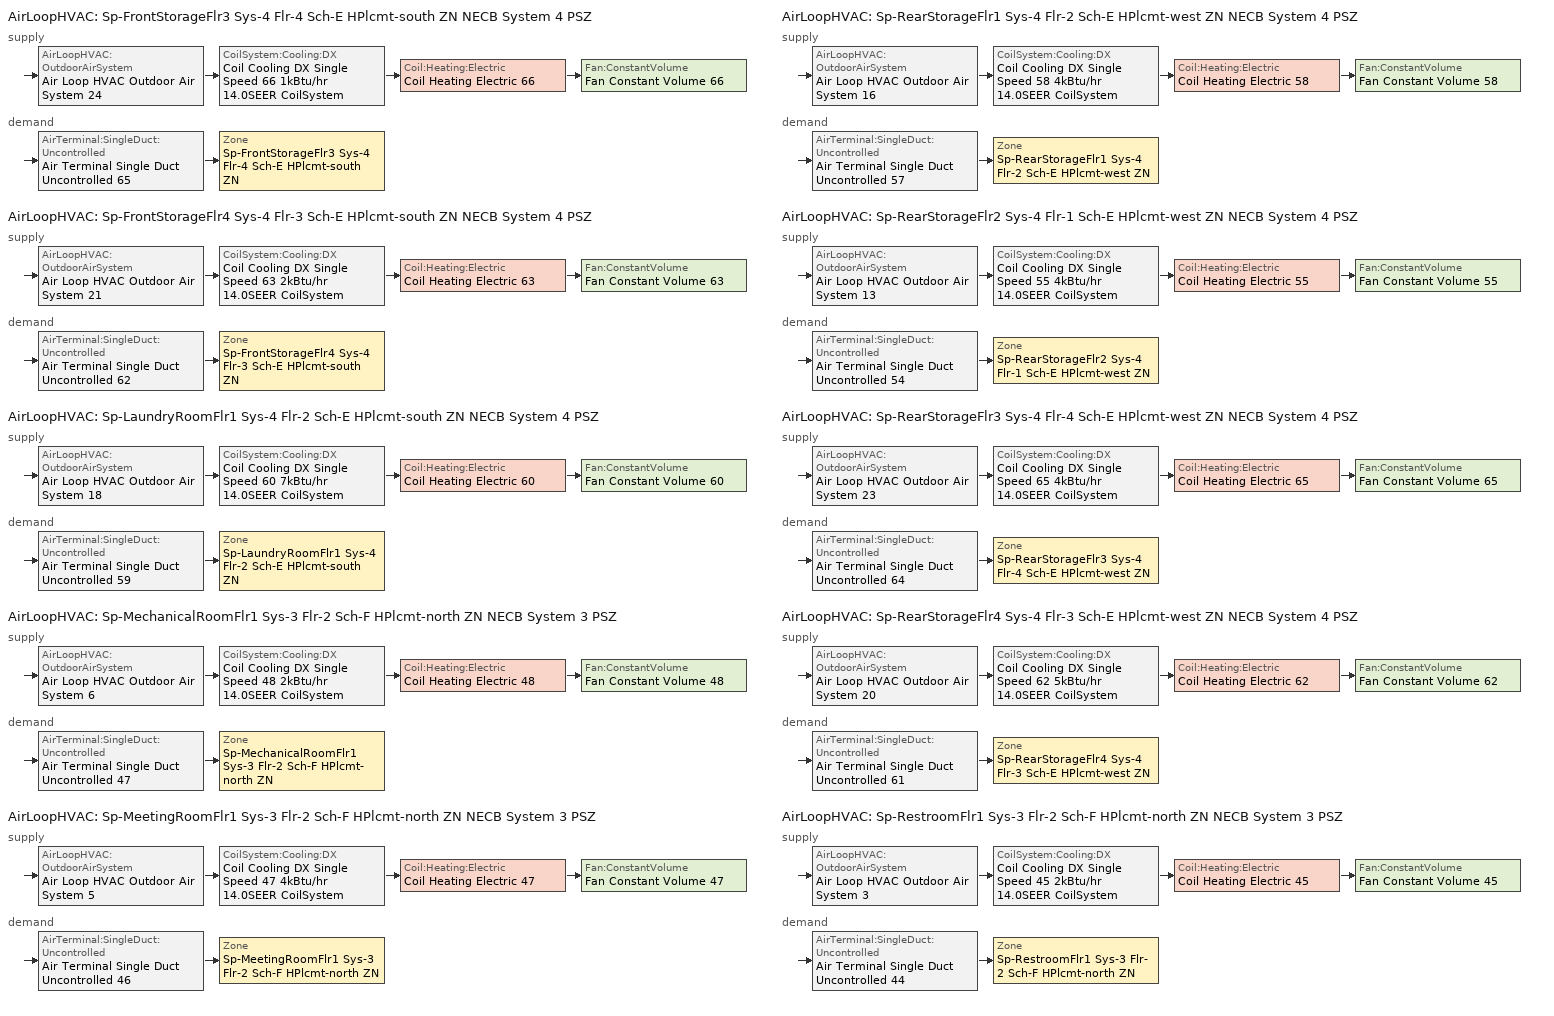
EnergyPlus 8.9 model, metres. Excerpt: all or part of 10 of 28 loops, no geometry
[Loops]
AirLoopHVAC 'Sp-FrontStorageFlr3 Sys-4 Flr-4 Sch-E HPlcmt-south ZN NECB System 4 PSZ'
 supply: AirLoopHVAC:OutdoorAirSystem 'Air Loop HVAC Outdoor Air System 24' > CoilSystem:Cooling:DX 'Coil Cooling DX Single Speed 66 1kBtu/hr 14.0SEER CoilSystem' > Coil:Heating:Electric 'Coil Heating Electric 66' > Fan:ConstantVolume 'Fan Constant Volume 66'
 demand: AirTerminal:SingleDuct:Uncontrolled 'Air Terminal Single Duct Uncontrolled 65' > Zone 'Sp-FrontStorageFlr3 Sys-4 Flr-4 Sch-E HPlcmt-south ZN'
AirLoopHVAC 'Sp-FrontStorageFlr4 Sys-4 Flr-3 Sch-E HPlcmt-south ZN NECB System 4 PSZ'
 supply: AirLoopHVAC:OutdoorAirSystem 'Air Loop HVAC Outdoor Air System 21' > CoilSystem:Cooling:DX 'Coil Cooling DX Single Speed 63 2kBtu/hr 14.0SEER CoilSystem' > Coil:Heating:Electric 'Coil Heating Electric 63' > Fan:ConstantVolume 'Fan Constant Volume 63'
 demand: AirTerminal:SingleDuct:Uncontrolled 'Air Terminal Single Duct Uncontrolled 62' > Zone 'Sp-FrontStorageFlr4 Sys-4 Flr-3 Sch-E HPlcmt-south ZN'
AirLoopHVAC 'Sp-LaundryRoomFlr1 Sys-4 Flr-2 Sch-E HPlcmt-south ZN NECB System 4 PSZ'
 supply: AirLoopHVAC:OutdoorAirSystem 'Air Loop HVAC Outdoor Air System 18' > CoilSystem:Cooling:DX 'Coil Cooling DX Single Speed 60 7kBtu/hr 14.0SEER CoilSystem' > Coil:Heating:Electric 'Coil Heating Electric 60' > Fan:ConstantVolume 'Fan Constant Volume 60'
 demand: AirTerminal:SingleDuct:Uncontrolled 'Air Terminal Single Duct Uncontrolled 59' > Zone 'Sp-LaundryRoomFlr1 Sys-4 Flr-2 Sch-E HPlcmt-south ZN'
AirLoopHVAC 'Sp-MechanicalRoomFlr1 Sys-3 Flr-2 Sch-F HPlcmt-north ZN NECB System 3 PSZ'
 supply: AirLoopHVAC:OutdoorAirSystem 'Air Loop HVAC Outdoor Air System 6' > CoilSystem:Cooling:DX 'Coil Cooling DX Single Speed 48 2kBtu/hr 14.0SEER CoilSystem' > Coil:Heating:Electric 'Coil Heating Electric 48' > Fan:ConstantVolume 'Fan Constant Volume 48'
 demand: AirTerminal:SingleDuct:Uncontrolled 'Air Terminal Single Duct Uncontrolled 47' > Zone 'Sp-MechanicalRoomFlr1 Sys-3 Flr-2 Sch-F HPlcmt-north ZN'
AirLoopHVAC 'Sp-MeetingRoomFlr1 Sys-3 Flr-2 Sch-F HPlcmt-north ZN NECB System 3 PSZ'
 supply: AirLoopHVAC:OutdoorAirSystem 'Air Loop HVAC Outdoor Air System 5' > CoilSystem:Cooling:DX 'Coil Cooling DX Single Speed 47 4kBtu/hr 14.0SEER CoilSystem' > Coil:Heating:Electric 'Coil Heating Electric 47' > Fan:ConstantVolume 'Fan Constant Volume 47'
 demand: AirTerminal:SingleDuct:Uncontrolled 'Air Terminal Single Duct Uncontrolled 46' > Zone 'Sp-MeetingRoomFlr1 Sys-3 Flr-2 Sch-F HPlcmt-north ZN'
AirLoopHVAC 'Sp-RearStorageFlr1 Sys-4 Flr-2 Sch-E HPlcmt-west ZN NECB System 4 PSZ'
 supply: AirLoopHVAC:OutdoorAirSystem 'Air Loop HVAC Outdoor Air System 16' > CoilSystem:Cooling:DX 'Coil Cooling DX Single Speed 58 4kBtu/hr 14.0SEER CoilSystem' > Coil:Heating:Electric 'Coil Heating Electric 58' > Fan:ConstantVolume 'Fan Constant Volume 58'
 demand: AirTerminal:SingleDuct:Uncontrolled 'Air Terminal Single Duct Uncontrolled 57' > Zone 'Sp-RearStorageFlr1 Sys-4 Flr-2 Sch-E HPlcmt-west ZN'
AirLoopHVAC 'Sp-RearStorageFlr2 Sys-4 Flr-1 Sch-E HPlcmt-west ZN NECB System 4 PSZ'
 supply: AirLoopHVAC:OutdoorAirSystem 'Air Loop HVAC Outdoor Air System 13' > CoilSystem:Cooling:DX 'Coil Cooling DX Single Speed 55 4kBtu/hr 14.0SEER CoilSystem' > Coil:Heating:Electric 'Coil Heating Electric 55' > Fan:ConstantVolume 'Fan Constant Volume 55'
 demand: AirTerminal:SingleDuct:Uncontrolled 'Air Terminal Single Duct Uncontrolled 54' > Zone 'Sp-RearStorageFlr2 Sys-4 Flr-1 Sch-E HPlcmt-west ZN'
AirLoopHVAC 'Sp-RearStorageFlr3 Sys-4 Flr-4 Sch-E HPlcmt-west ZN NECB System 4 PSZ'
 supply: AirLoopHVAC:OutdoorAirSystem 'Air Loop HVAC Outdoor Air System 23' > CoilSystem:Cooling:DX 'Coil Cooling DX Single Speed 65 4kBtu/hr 14.0SEER CoilSystem' > Coil:Heating:Electric 'Coil Heating Electric 65' > Fan:ConstantVolume 'Fan Constant Volume 65'
 demand: AirTerminal:SingleDuct:Uncontrolled 'Air Terminal Single Duct Uncontrolled 64' > Zone 'Sp-RearStorageFlr3 Sys-4 Flr-4 Sch-E HPlcmt-west ZN'
AirLoopHVAC 'Sp-RearStorageFlr4 Sys-4 Flr-3 Sch-E HPlcmt-west ZN NECB System 4 PSZ'
 supply: AirLoopHVAC:OutdoorAirSystem 'Air Loop HVAC Outdoor Air System 20' > CoilSystem:Cooling:DX 'Coil Cooling DX Single Speed 62 5kBtu/hr 14.0SEER CoilSystem' > Coil:Heating:Electric 'Coil Heating Electric 62' > Fan:ConstantVolume 'Fan Constant Volume 62'
 demand: AirTerminal:SingleDuct:Uncontrolled 'Air Terminal Single Duct Uncontrolled 61' > Zone 'Sp-RearStorageFlr4 Sys-4 Flr-3 Sch-E HPlcmt-west ZN'
AirLoopHVAC 'Sp-RestroomFlr1 Sys-3 Flr-2 Sch-F HPlcmt-north ZN NECB System 3 PSZ'
 supply: AirLoopHVAC:OutdoorAirSystem 'Air Loop HVAC Outdoor Air System 3' > CoilSystem:Cooling:DX 'Coil Cooling DX Single Speed 45 2kBtu/hr 14.0SEER CoilSystem' > Coil:Heating:Electric 'Coil Heating Electric 45' > Fan:ConstantVolume 'Fan Constant Volume 45'
 demand: AirTerminal:SingleDuct:Uncontrolled 'Air Terminal Single Duct Uncontrolled 44' > Zone 'Sp-RestroomFlr1 Sys-3 Flr-2 Sch-F HPlcmt-north ZN'
[DesignSpecification:OutdoorAir] Outdoor Air Method=Sum; Outdoor Air Flow per Person {m3/s-person}=0; Outdoor Air Flow per Zone {m3/s}=0; Outdoor Air Flow Air Changes per Hour {1/hr}=0
Name | Outdoor Air Flow per Zone Floor Area {m3/s-m2}
Space Function Storage area - occsens Ventilation | 0.0003556
Space Function Electrical/Mechanical-sch-F Ventilation; Space Function Washroom-sch-F Ventilation | 0.0003048
[DesignSpecification:ZoneAirDistribution] Zone Air Distribution Effectiveness in Cooling Mode=1; Zone Air Distribution Effectiveness in Heating Mode=1
Sp-FrontStorageFlr3 Sys-4 Flr-4 Sch-E HPlcmt-south ZN Design Spec Zone Air Dist; Sp-FrontStorageFlr4 Sys-4 Flr-3 Sch-E HPlcmt-south ZN Design Spec Zone Air Dist; Sp-LaundryRoomFlr1 Sys-4 Flr-2 Sch-E HPlcmt-south ZN Design Spec Zone Air Dist; Sp-MechanicalRoomFlr1 Sys-3 Flr-2 Sch-F HPlcmt-north ZN Design Spec Zone Air Dist; Sp-MeetingRoomFlr1 Sys-3 Flr-2 Sch-F HPlcmt-north ZN Design Spec Zone Air Dist; Sp-RearStorageFlr1 Sys-4 Flr-2 Sch-E HPlcmt-west ZN Design Spec Zone Air Dist; Sp-RearStorageFlr2 Sys-4 Flr-1 Sch-E HPlcmt-west ZN Design Spec Zone Air Dist; Sp-RearStorageFlr3 Sys-4 Flr-4 Sch-E HPlcmt-west ZN Design Spec Zone Air Dist; Sp-RearStorageFlr4 Sys-4 Flr-3 Sch-E HPlcmt-west ZN Design Spec Zone Air Dist; Sp-RestroomFlr1 Sys-3 Flr-2 Sch-F HPlcmt-north ZN Design Spec Zone Air Dist
[Sizing:Zone] Zone Cooling Design Supply Air Temperature Input Method=SupplyAirTemperature; Zone Cooling Design Supply Air Temperature {C}=13; Zone Cooling Design Supply Air Temperature Difference {deltaC}=11.11; Zone Heating Design Supply Air Temperature Input Method=SupplyAirTemperature; Zone Heating Design Supply Air Temperature {C}=43; Zone Heating Design Supply Air Temperature Difference {deltaC}=11.11; Zone Cooling Design Supply Air Humidity Ratio {kgWater/kgDryAir}=0.0085; Zone Heating Design Supply Air Humidity Ratio {kgWater/kgDryAir}=0.008; Zone Heating Sizing Factor=1.3; Zone Cooling Sizing Factor=1.1; Cooling Design Air Flow Method=DesignDay; Cooling Design Air Flow Rate {m3/s}=0; Cooling Minimum Air Flow per Zone Floor Area {m3/s-m2}=0.000762; Cooling Minimum Air Flow {m3/s}=0; Cooling Minimum Air Flow Fraction=0; Heating Design Air Flow Method=DesignDay; Heating Design Air Flow Rate {m3/s}=0; Heating Maximum Air Flow per Zone Floor Area {m3/s-m2}=0.002032; Heating Maximum Air Flow {m3/s}=0.141576; Heating Maximum Air Flow Fraction=0.3; Account for Dedicated Outdoor Air System=No
Name | Design Specification Outdoor Air Object | Design Specification Zone Air Distribution Object
Sp-FrontStorageFlr3 Sys-4 Flr-4 Sch-E HPlcmt-south ZN | Space Function Storage area - occsens Ventilation | Sp-FrontStorageFlr3 Sys-4 Flr-4 Sch-E HPlcmt-south ZN Design Spec Zone Air Dist
Sp-FrontStorageFlr4 Sys-4 Flr-3 Sch-E HPlcmt-south ZN | Space Function Storage area - occsens Ventilation | Sp-FrontStorageFlr4 Sys-4 Flr-3 Sch-E HPlcmt-south ZN Design Spec Zone Air Dist
Sp-LaundryRoomFlr1 Sys-4 Flr-2 Sch-E HPlcmt-south ZN | Space Function Storage area - occsens Ventilation | Sp-LaundryRoomFlr1 Sys-4 Flr-2 Sch-E HPlcmt-south ZN Design Spec Zone Air Dist
Sp-MechanicalRoomFlr1 Sys-3 Flr-2 Sch-F HPlcmt-north ZN | Space Function Electrical/Mechanical-sch-F Ventilation | Sp-MechanicalRoomFlr1 Sys-3 Flr-2 Sch-F HPlcmt-north ZN Design Spec Zone Air Dist
Sp-MeetingRoomFlr1 Sys-3 Flr-2 Sch-F HPlcmt-north ZN | Space Function Electrical/Mechanical-sch-F Ventilation | Sp-MeetingRoomFlr1 Sys-3 Flr-2 Sch-F HPlcmt-north ZN Design Spec Zone Air Dist
Sp-RearStorageFlr1 Sys-4 Flr-2 Sch-E HPlcmt-west ZN | Space Function Storage area - occsens Ventilation | Sp-RearStorageFlr1 Sys-4 Flr-2 Sch-E HPlcmt-west ZN Design Spec Zone Air Dist
Sp-RearStorageFlr2 Sys-4 Flr-1 Sch-E HPlcmt-west ZN | Space Function Storage area - occsens Ventilation | Sp-RearStorageFlr2 Sys-4 Flr-1 Sch-E HPlcmt-west ZN Design Spec Zone Air Dist
Sp-RearStorageFlr3 Sys-4 Flr-4 Sch-E HPlcmt-west ZN | Space Function Storage area - occsens Ventilation | Sp-RearStorageFlr3 Sys-4 Flr-4 Sch-E HPlcmt-west ZN Design Spec Zone Air Dist
Sp-RearStorageFlr4 Sys-4 Flr-3 Sch-E HPlcmt-west ZN | Space Function Storage area - occsens Ventilation | Sp-RearStorageFlr4 Sys-4 Flr-3 Sch-E HPlcmt-west ZN Design Spec Zone Air Dist
Sp-RestroomFlr1 Sys-3 Flr-2 Sch-F HPlcmt-north ZN | Space Function Washroom-sch-F Ventilation | Sp-RestroomFlr1 Sys-3 Flr-2 Sch-F HPlcmt-north ZN Design Spec Zone Air Dist
[Sizing:System] Type of Load to Size On=Sensible; Design Outdoor Air Flow Rate {m3/s}=Autosize; Central Heating Maximum System Air Flow Ratio=1; Preheat Design Temperature {C}=7; Preheat Design Humidity Ratio {kgWater/kgDryAir}=0.008; Precool Design Temperature {C}=13; Precool Design Humidity Ratio {kgWater/kgDryAir}=0.008; Central Cooling Design Supply Air Temperature {C}=13; Central Heating Design Supply Air Temperature {C}=43; Type of Zone Sum to Use=NonCoincident; 100% Outdoor Air in Cooling=No; 100% Outdoor Air in Heating=No; Central Cooling Design Supply Air Humidity Ratio {kgWater/kgDryAir}=0.0085; Central Heating Design Supply Air Humidity Ratio {kgWater/kgDryAir}=0.008; Cooling Supply Air Flow Rate Method=DesignDay; Cooling Supply Air Flow Rate {m3/s}=0; Cooling Supply Air Flow Rate Per Floor Area {m3/s-m2}=0.00996765; Cooling Fraction of Autosized Cooling Supply Air Flow Rate=1; Cooling Supply Air Flow Rate Per Unit Cooling Capacity {m3/s-W}=3.94755e-05; Heating Supply Air Flow Rate Method=DesignDay; Heating Supply Air Flow Rate {m3/s}=0; Heating Supply Air Flow Rate Per Floor Area {m3/s-m2}=0.00996765; Heating Fraction of Autosized Heating Supply Air Flow Rate=1; Heating Fraction of Autosized Cooling Supply Air Flow Rate=1; Heating Supply Air Flow Rate Per Unit Heating Capacity {m3/s-W}=3.15882e-05; System Outdoor Air Method=ZoneSum; Zone Maximum Outdoor Air Fraction=1; Cooling Design Capacity Method=CoolingDesignCapacity; Cooling Design Capacity {W}=Autosize; Cooling Design Capacity Per Floor Area {W/m2}=234.7; Fraction of Autosized Cooling Design Capacity=1; Heating Design Capacity Method=HeatingDesignCapacity; Heating Design Capacity {W}=Autosize; Heating Design Capacity Per Floor Area {W/m2}=157; Fraction of Autosized Heating Design Capacity=1; Central Cooling Capacity Control Method=OnOff
Sp-FrontStorageFlr3 Sys-4 Flr-4 Sch-E HPlcmt-south ZN NECB System 4 PSZ; Sp-FrontStorageFlr4 Sys-4 Flr-3 Sch-E HPlcmt-south ZN NECB System 4 PSZ; Sp-LaundryRoomFlr1 Sys-4 Flr-2 Sch-E HPlcmt-south ZN NECB System 4 PSZ; Sp-MechanicalRoomFlr1 Sys-3 Flr-2 Sch-F HPlcmt-north ZN NECB System 3 PSZ; Sp-MeetingRoomFlr1 Sys-3 Flr-2 Sch-F HPlcmt-north ZN NECB System 3 PSZ; Sp-RearStorageFlr1 Sys-4 Flr-2 Sch-E HPlcmt-west ZN NECB System 4 PSZ; Sp-RearStorageFlr2 Sys-4 Flr-1 Sch-E HPlcmt-west ZN NECB System 4 PSZ; Sp-RearStorageFlr3 Sys-4 Flr-4 Sch-E HPlcmt-west ZN NECB System 4 PSZ; Sp-RearStorageFlr4 Sys-4 Flr-3 Sch-E HPlcmt-west ZN NECB System 4 PSZ; Sp-RestroomFlr1 Sys-3 Flr-2 Sch-F HPlcmt-north ZN NECB System 3 PSZ
[ZoneControl:Thermostat]
Name | Zone or ZoneList | Control Type Schedule | Control 1
Sp-FrontStorageFlr3 Sys-4 Flr-4 Sch-E HPlcmt-south ZN Thermostat | Sp-FrontStorageFlr3 Sys-4 Flr-4 Sch-E HPlcmt-south ZN | Sp-FrontStorageFlr3 Sys-4 Flr-4 Sch-E HPlcmt-south ZN Thermostat Schedule | Space Function Storage area - occsens Thermostat 18
Sp-FrontStorageFlr4 Sys-4 Flr-3 Sch-E HPlcmt-south ZN Thermostat | Sp-FrontStorageFlr4 Sys-4 Flr-3 Sch-E HPlcmt-south ZN | Sp-FrontStorageFlr4 Sys-4 Flr-3 Sch-E HPlcmt-south ZN Thermostat Schedule | Space Function Storage area - occsens Thermostat 16
Sp-LaundryRoomFlr1 Sys-4 Flr-2 Sch-E HPlcmt-south ZN Thermostat | Sp-LaundryRoomFlr1 Sys-4 Flr-2 Sch-E HPlcmt-south ZN | Sp-LaundryRoomFlr1 Sys-4 Flr-2 Sch-E HPlcmt-south ZN Thermostat Schedule | Space Function Storage area - occsens Thermostat 14
Sp-MechanicalRoomFlr1 Sys-3 Flr-2 Sch-F HPlcmt-north ZN Thermostat | Sp-MechanicalRoomFlr1 Sys-3 Flr-2 Sch-F HPlcmt-north ZN | Sp-MechanicalRoomFlr1 Sys-3 Flr-2 Sch-F HPlcmt-north ZN Thermostat Schedule | Space Function Electrical/Mechanical-sch-F Thermostat 4
Sp-MeetingRoomFlr1 Sys-3 Flr-2 Sch-F HPlcmt-north ZN Thermostat | Sp-MeetingRoomFlr1 Sys-3 Flr-2 Sch-F HPlcmt-north ZN | Sp-MeetingRoomFlr1 Sys-3 Flr-2 Sch-F HPlcmt-north ZN Thermostat Schedule | Space Function Electrical/Mechanical-sch-F Thermostat 3
Sp-RearStorageFlr1 Sys-4 Flr-2 Sch-E HPlcmt-west ZN Thermostat | Sp-RearStorageFlr1 Sys-4 Flr-2 Sch-E HPlcmt-west ZN | Sp-RearStorageFlr1 Sys-4 Flr-2 Sch-E HPlcmt-west ZN Thermostat Schedule | Space Function Storage area - occsens Thermostat 12
Sp-RearStorageFlr2 Sys-4 Flr-1 Sch-E HPlcmt-west ZN Thermostat | Sp-RearStorageFlr2 Sys-4 Flr-1 Sch-E HPlcmt-west ZN | Sp-RearStorageFlr2 Sys-4 Flr-1 Sch-E HPlcmt-west ZN Thermostat Schedule | Space Function Storage area - occsens Thermostat 10
Sp-RearStorageFlr3 Sys-4 Flr-4 Sch-E HPlcmt-west ZN Thermostat | Sp-RearStorageFlr3 Sys-4 Flr-4 Sch-E HPlcmt-west ZN | Sp-RearStorageFlr3 Sys-4 Flr-4 Sch-E HPlcmt-west ZN Thermostat Schedule | Space Function Storage area - occsens Thermostat 17
Sp-RearStorageFlr4 Sys-4 Flr-3 Sch-E HPlcmt-west ZN Thermostat | Sp-RearStorageFlr4 Sys-4 Flr-3 Sch-E HPlcmt-west ZN | Sp-RearStorageFlr4 Sys-4 Flr-3 Sch-E HPlcmt-west ZN Thermostat Schedule | Space Function Storage area - occsens Thermostat 15
Sp-RestroomFlr1 Sys-3 Flr-2 Sch-F HPlcmt-north ZN Thermostat | Sp-RestroomFlr1 Sys-3 Flr-2 Sch-F HPlcmt-north ZN | Sp-RestroomFlr1 Sys-3 Flr-2 Sch-F HPlcmt-north ZN Thermostat Schedule | Space Function Washroom-sch-F Thermostat 2
[ThermostatSetpoint:DualSetpoint]
Name | Heating Setpoint Temperature Schedule | Cooling Setpoint Temperature Schedule
Space Function Storage area - occsens Thermostat 18; Space Function Storage area - occsens Thermostat 16; Space Function Storage area - occsens Thermostat 14; Space Function Storage area - occsens Thermostat 12; Space Function Storage area - occsens Thermostat 10; Space Function Storage area - occsens Thermostat 17; Space Function Storage area - occsens Thermostat 15 | NECB-E-Thermostat Setpoint-Heating | NECB-E-Thermostat Setpoint-Cooling
Space Function Electrical/Mechanical-sch-F Thermostat 4; Space Function Electrical/Mechanical-sch-F Thermostat 3; Space Function Washroom-sch-F Thermostat 2 | NECB-F-Thermostat Setpoint-Heating | NECB-F-Thermostat Setpoint-Cooling
[ZoneHVAC:Baseboard:Convective:Electric] Availability Schedule=Always On Discrete; Heating Design Capacity {W}=Autosize; Efficiency=1
Zone HVAC Baseboard Convective Electric 65; Zone HVAC Baseboard Convective Electric 62; Zone HVAC Baseboard Convective Electric 59; Zone HVAC Baseboard Convective Electric 47; Zone HVAC Baseboard Convective Electric 46; Zone HVAC Baseboard Convective Electric 57; Zone HVAC Baseboard Convective Electric 54; Zone HVAC Baseboard Convective Electric 64; Zone HVAC Baseboard Convective Electric 61; Zone HVAC Baseboard Convective Electric 44
[AirTerminal:SingleDuct:Uncontrolled] Availability Schedule=Always On Discrete; Maximum Air Flow Rate {m3/s}=AutoSize
Air Terminal Single Duct Uncontrolled 65; Air Terminal Single Duct Uncontrolled 62; Air Terminal Single Duct Uncontrolled 59; Air Terminal Single Duct Uncontrolled 47; Air Terminal Single Duct Uncontrolled 46; Air Terminal Single Duct Uncontrolled 57; Air Terminal Single Duct Uncontrolled 54; Air Terminal Single Duct Uncontrolled 64; Air Terminal Single Duct Uncontrolled 61; Air Terminal Single Duct Uncontrolled 44
[Zone equipment]
Sp-FrontStorageFlr3 Sys-4 Flr-4 Sch-E HPlcmt-south ZN: Air Terminal Single Duct Uncontrolled 65, Zone HVAC Baseboard Convective Electric 65
Sp-FrontStorageFlr4 Sys-4 Flr-3 Sch-E HPlcmt-south ZN: Air Terminal Single Duct Uncontrolled 62, Zone HVAC Baseboard Convective Electric 62
Sp-LaundryRoomFlr1 Sys-4 Flr-2 Sch-E HPlcmt-south ZN: Air Terminal Single Duct Uncontrolled 59, Zone HVAC Baseboard Convective Electric 59
Sp-MechanicalRoomFlr1 Sys-3 Flr-2 Sch-F HPlcmt-north ZN: Air Terminal Single Duct Uncontrolled 47, Zone HVAC Baseboard Convective Electric 47
Sp-MeetingRoomFlr1 Sys-3 Flr-2 Sch-F HPlcmt-north ZN: Air Terminal Single Duct Uncontrolled 46, Zone HVAC Baseboard Convective Electric 46
Sp-RearStorageFlr1 Sys-4 Flr-2 Sch-E HPlcmt-west ZN: Air Terminal Single Duct Uncontrolled 57, Zone HVAC Baseboard Convective Electric 57
Sp-RearStorageFlr2 Sys-4 Flr-1 Sch-E HPlcmt-west ZN: Air Terminal Single Duct Uncontrolled 54, Zone HVAC Baseboard Convective Electric 54
Sp-RearStorageFlr3 Sys-4 Flr-4 Sch-E HPlcmt-west ZN: Air Terminal Single Duct Uncontrolled 64, Zone HVAC Baseboard Convective Electric 64
Sp-RearStorageFlr4 Sys-4 Flr-3 Sch-E HPlcmt-west ZN: Air Terminal Single Duct Uncontrolled 61, Zone HVAC Baseboard Convective Electric 61
Sp-RestroomFlr1 Sys-3 Flr-2 Sch-F HPlcmt-north ZN: Air Terminal Single Duct Uncontrolled 44, Zone HVAC Baseboard Convective Electric 44
[Fan:ConstantVolume] Availability Schedule=Always On Discrete; Fan Total Efficiency=0.39975; Pressure Rise {Pa}=640; Maximum Flow Rate {m3/s}=AutoSize; Motor Efficiency=0.615; Motor In Airstream Fraction=1
Fan Constant Volume 66; Fan Constant Volume 63; Fan Constant Volume 60; Fan Constant Volume 48; Fan Constant Volume 47; Fan Constant Volume 58; Fan Constant Volume 55; Fan Constant Volume 65; Fan Constant Volume 62; Fan Constant Volume 45
[Coil:Cooling:DX:SingleSpeed] Availability Schedule=Always On Discrete; Gross Rated Total Cooling Capacity {W}=Autosize; Gross Rated Sensible Heat Ratio=Autosize; Gross Rated Cooling COP {W/W}=3.8248; Rated Air Flow Rate {m3/s}=Autosize; Rated Evaporator Fan Power Per Volume Flow Rate {W/(m3/s)}=773.3; Condenser Type=AirCooled; Evaporative Condenser Effectiveness=0; Evaporative Condenser Air Flow Rate {m3/s}=Autosize; Evaporative Condenser Pump Rated Power Consumption {W}=Autosize; Crankcase Heater Capacity {W}=0; Maximum Outdoor Dry-Bulb Temperature for Crankcase Heater Operation {C}=0; Basin Heater Capacity {W/K}=0; Basin Heater Setpoint Temperature {C}=10
Name | Total Cooling Capacity Function of Temperature Curve | Total Cooling Capacity Function of Flow Fraction Curve | Energy Input Ratio Function of Temperature Curve | Energy Input Ratio Function of Flow Fraction Curve | Part Load Fraction Correlation Curve
Coil Cooling DX Single Speed 66 1kBtu/hr 14.0SEER | DXCOOL-NECB2011-REF-CAPFT 62 | DXCOOL-NECB2011-REF-CAPFFLOW 62 | DXCOOL-NECB2011-REF-COOLEIRFT 62 | DXCOOL-NECB2011-REF-COOLEIRFFLOW 62 | DXCOOL-NECB2011-REF-COOLPLFFPLR 62
Coil Cooling DX Single Speed 63 2kBtu/hr 14.0SEER | DXCOOL-NECB2011-REF-CAPFT 59 | DXCOOL-NECB2011-REF-CAPFFLOW 59 | DXCOOL-NECB2011-REF-COOLEIRFT 59 | DXCOOL-NECB2011-REF-COOLEIRFFLOW 59 | DXCOOL-NECB2011-REF-COOLPLFFPLR 59
Coil Cooling DX Single Speed 60 7kBtu/hr 14.0SEER | DXCOOL-NECB2011-REF-CAPFT 56 | DXCOOL-NECB2011-REF-CAPFFLOW 56 | DXCOOL-NECB2011-REF-COOLEIRFT 56 | DXCOOL-NECB2011-REF-COOLEIRFFLOW 56 | DXCOOL-NECB2011-REF-COOLPLFFPLR 56
Coil Cooling DX Single Speed 48 2kBtu/hr 14.0SEER | DXCOOL-NECB2011-REF-CAPFT 42 | DXCOOL-NECB2011-REF-CAPFFLOW 42 | DXCOOL-NECB2011-REF-COOLEIRFT 42 | DXCOOL-NECB2011-REF-COOLEIRFFLOW 42 | DXCOOL-NECB2011-REF-COOLPLFFPLR 42
Coil Cooling DX Single Speed 47 4kBtu/hr 14.0SEER | DXCOOL-NECB2011-REF-CAPFT 41 | DXCOOL-NECB2011-REF-CAPFFLOW 41 | DXCOOL-NECB2011-REF-COOLEIRFT 41 | DXCOOL-NECB2011-REF-COOLEIRFFLOW 41 | DXCOOL-NECB2011-REF-COOLPLFFPLR 41
Coil Cooling DX Single Speed 58 4kBtu/hr 14.0SEER | DXCOOL-NECB2011-REF-CAPFT 53 | DXCOOL-NECB2011-REF-CAPFFLOW 53 | DXCOOL-NECB2011-REF-COOLEIRFT 53 | DXCOOL-NECB2011-REF-COOLEIRFFLOW 53 | DXCOOL-NECB2011-REF-COOLPLFFPLR 53
Coil Cooling DX Single Speed 55 4kBtu/hr 14.0SEER | DXCOOL-NECB2011-REF-CAPFT 50 | DXCOOL-NECB2011-REF-CAPFFLOW 50 | DXCOOL-NECB2011-REF-COOLEIRFT 50 | DXCOOL-NECB2011-REF-COOLEIRFFLOW 50 | DXCOOL-NECB2011-REF-COOLPLFFPLR 50
Coil Cooling DX Single Speed 65 4kBtu/hr 14.0SEER | DXCOOL-NECB2011-REF-CAPFT 61 | DXCOOL-NECB2011-REF-CAPFFLOW 61 | DXCOOL-NECB2011-REF-COOLEIRFT 61 | DXCOOL-NECB2011-REF-COOLEIRFFLOW 61 | DXCOOL-NECB2011-REF-COOLPLFFPLR 61
Coil Cooling DX Single Speed 62 5kBtu/hr 14.0SEER | DXCOOL-NECB2011-REF-CAPFT 58 | DXCOOL-NECB2011-REF-CAPFFLOW 58 | DXCOOL-NECB2011-REF-COOLEIRFT 58 | DXCOOL-NECB2011-REF-COOLEIRFFLOW 58 | DXCOOL-NECB2011-REF-COOLPLFFPLR 58
Coil Cooling DX Single Speed 45 2kBtu/hr 14.0SEER | DXCOOL-NECB2011-REF-CAPFT 39 | DXCOOL-NECB2011-REF-CAPFFLOW 39 | DXCOOL-NECB2011-REF-COOLEIRFT 39 | DXCOOL-NECB2011-REF-COOLEIRFFLOW 39 | DXCOOL-NECB2011-REF-COOLPLFFPLR 39
[Coil:Heating:Electric] Availability Schedule=Always On Discrete; Efficiency=1; Nominal Capacity {W}=Autosize
Coil Heating Electric 66; Coil Heating Electric 63; Coil Heating Electric 60; Coil Heating Electric 48; Coil Heating Electric 47; Coil Heating Electric 58; Coil Heating Electric 55; Coil Heating Electric 65; Coil Heating Electric 62; Coil Heating Electric 45
[CoilSystem:Cooling:DX] Availability Schedule=Always On Discrete
Name | Cooling Coil
Coil Cooling DX Single Speed 66 1kBtu/hr 14.0SEER CoilSystem | Coil Cooling DX Single Speed 66 1kBtu/hr 14.0SEER
Coil Cooling DX Single Speed 63 2kBtu/hr 14.0SEER CoilSystem | Coil Cooling DX Single Speed 63 2kBtu/hr 14.0SEER
Coil Cooling DX Single Speed 60 7kBtu/hr 14.0SEER CoilSystem | Coil Cooling DX Single Speed 60 7kBtu/hr 14.0SEER
Coil Cooling DX Single Speed 48 2kBtu/hr 14.0SEER CoilSystem | Coil Cooling DX Single Speed 48 2kBtu/hr 14.0SEER
Coil Cooling DX Single Speed 47 4kBtu/hr 14.0SEER CoilSystem | Coil Cooling DX Single Speed 47 4kBtu/hr 14.0SEER
Coil Cooling DX Single Speed 58 4kBtu/hr 14.0SEER CoilSystem | Coil Cooling DX Single Speed 58 4kBtu/hr 14.0SEER
Coil Cooling DX Single Speed 55 4kBtu/hr 14.0SEER CoilSystem | Coil Cooling DX Single Speed 55 4kBtu/hr 14.0SEER
Coil Cooling DX Single Speed 65 4kBtu/hr 14.0SEER CoilSystem | Coil Cooling DX Single Speed 65 4kBtu/hr 14.0SEER
Coil Cooling DX Single Speed 62 5kBtu/hr 14.0SEER CoilSystem | Coil Cooling DX Single Speed 62 5kBtu/hr 14.0SEER
Coil Cooling DX Single Speed 45 2kBtu/hr 14.0SEER CoilSystem | Coil Cooling DX Single Speed 45 2kBtu/hr 14.0SEER
[Controller:OutdoorAir] Minimum Outdoor Air Flow Rate {m3/s}=0; Maximum Outdoor Air Flow Rate {m3/s}=Autosize; Economizer Control Type=NoEconomizer; Economizer Control Action Type=ModulateFlow; Economizer Maximum Limit Dry-Bulb Temperature {C}=28; Economizer Maximum Limit Enthalpy {J/kg}=64000; Economizer Minimum Limit Dry-Bulb Temperature {C}=-100; Lockout Type=NoLockout; Minimum Limit Type=FixedMinimum; Minimum Outdoor Air Schedule=Always On Discrete; High Humidity Control=No; Control High Indoor Humidity Based on Outdoor Humidity Ratio=Yes; Heat Recovery Bypass Control Type=BypassWhenWithinEconomizerLimits
Name | Mechanical Ventilation Controller
Controller Outdoor Air 24 | Controller Mechanical Ventilation 24
Controller Outdoor Air 21 | Controller Mechanical Ventilation 21
Controller Outdoor Air 18 | Controller Mechanical Ventilation 18
Controller Outdoor Air 6 | Controller Mechanical Ventilation 6
Controller Outdoor Air 5 | Controller Mechanical Ventilation 5
Controller Outdoor Air 16 | Controller Mechanical Ventilation 16
Controller Outdoor Air 13 | Controller Mechanical Ventilation 13
Controller Outdoor Air 23 | Controller Mechanical Ventilation 23
Controller Outdoor Air 20 | Controller Mechanical Ventilation 20
Controller Outdoor Air 3 | Controller Mechanical Ventilation 3
[Controller:MechanicalVentilation] Availability Schedule=Always On Discrete; Demand Controlled Ventilation=No; System Outdoor Air Method=ZoneSum
Name | Zone 1 | Design Specification Outdoor Air Object Name 1 | Design Specification Zone Air Distribution Object Name 1
Controller Mechanical Ventilation 24 | Sp-FrontStorageFlr3 Sys-4 Flr-4 Sch-E HPlcmt-south ZN | Space Function Storage area - occsens Ventilation | Sp-FrontStorageFlr3 Sys-4 Flr-4 Sch-E HPlcmt-south ZN Design Spec Zone Air Dist
Controller Mechanical Ventilation 21 | Sp-FrontStorageFlr4 Sys-4 Flr-3 Sch-E HPlcmt-south ZN | Space Function Storage area - occsens Ventilation | Sp-FrontStorageFlr4 Sys-4 Flr-3 Sch-E HPlcmt-south ZN Design Spec Zone Air Dist
Controller Mechanical Ventilation 18 | Sp-LaundryRoomFlr1 Sys-4 Flr-2 Sch-E HPlcmt-south ZN | Space Function Storage area - occsens Ventilation | Sp-LaundryRoomFlr1 Sys-4 Flr-2 Sch-E HPlcmt-south ZN Design Spec Zone Air Dist
Controller Mechanical Ventilation 6 | Sp-MechanicalRoomFlr1 Sys-3 Flr-2 Sch-F HPlcmt-north ZN | Space Function Electrical/Mechanical-sch-F Ventilation | Sp-MechanicalRoomFlr1 Sys-3 Flr-2 Sch-F HPlcmt-north ZN Design Spec Zone Air Dist
Controller Mechanical Ventilation 5 | Sp-MeetingRoomFlr1 Sys-3 Flr-2 Sch-F HPlcmt-north ZN | Space Function Electrical/Mechanical-sch-F Ventilation | Sp-MeetingRoomFlr1 Sys-3 Flr-2 Sch-F HPlcmt-north ZN Design Spec Zone Air Dist
Controller Mechanical Ventilation 16 | Sp-RearStorageFlr1 Sys-4 Flr-2 Sch-E HPlcmt-west ZN | Space Function Storage area - occsens Ventilation | Sp-RearStorageFlr1 Sys-4 Flr-2 Sch-E HPlcmt-west ZN Design Spec Zone Air Dist
Controller Mechanical Ventilation 13 | Sp-RearStorageFlr2 Sys-4 Flr-1 Sch-E HPlcmt-west ZN | Space Function Storage area - occsens Ventilation | Sp-RearStorageFlr2 Sys-4 Flr-1 Sch-E HPlcmt-west ZN Design Spec Zone Air Dist
Controller Mechanical Ventilation 23 | Sp-RearStorageFlr3 Sys-4 Flr-4 Sch-E HPlcmt-west ZN | Space Function Storage area - occsens Ventilation | Sp-RearStorageFlr3 Sys-4 Flr-4 Sch-E HPlcmt-west ZN Design Spec Zone Air Dist
Controller Mechanical Ventilation 20 | Sp-RearStorageFlr4 Sys-4 Flr-3 Sch-E HPlcmt-west ZN | Space Function Storage area - occsens Ventilation | Sp-RearStorageFlr4 Sys-4 Flr-3 Sch-E HPlcmt-west ZN Design Spec Zone Air Dist
Controller Mechanical Ventilation 3 | Sp-RestroomFlr1 Sys-3 Flr-2 Sch-F HPlcmt-north ZN | Space Function Washroom-sch-F Ventilation | Sp-RestroomFlr1 Sys-3 Flr-2 Sch-F HPlcmt-north ZN Design Spec Zone Air Dist
[AirLoopHVAC] Design Supply Air Flow Rate {m3/s}=AutoSize
Sp-FrontStorageFlr3 Sys-4 Flr-4 Sch-E HPlcmt-south ZN NECB System 4 PSZ; Sp-FrontStorageFlr4 Sys-4 Flr-3 Sch-E HPlcmt-south ZN NECB System 4 PSZ; Sp-LaundryRoomFlr1 Sys-4 Flr-2 Sch-E HPlcmt-south ZN NECB System 4 PSZ; Sp-MechanicalRoomFlr1 Sys-3 Flr-2 Sch-F HPlcmt-north ZN NECB System 3 PSZ; Sp-MeetingRoomFlr1 Sys-3 Flr-2 Sch-F HPlcmt-north ZN NECB System 3 PSZ; Sp-RearStorageFlr1 Sys-4 Flr-2 Sch-E HPlcmt-west ZN NECB System 4 PSZ; Sp-RearStorageFlr2 Sys-4 Flr-1 Sch-E HPlcmt-west ZN NECB System 4 PSZ; Sp-RearStorageFlr3 Sys-4 Flr-4 Sch-E HPlcmt-west ZN NECB System 4 PSZ; Sp-RearStorageFlr4 Sys-4 Flr-3 Sch-E HPlcmt-west ZN NECB System 4 PSZ; Sp-RestroomFlr1 Sys-3 Flr-2 Sch-F HPlcmt-north ZN NECB System 3 PSZ
[SetpointManager:SingleZone:Reheat] Control Variable=Temperature; Minimum Supply Air Temperature {C}=13; Maximum Supply Air Temperature {C}=43
Name | Control Zone
Setpoint Manager Single Zone Reheat 23 | Sp-FrontStorageFlr3 Sys-4 Flr-4 Sch-E HPlcmt-south ZN
Setpoint Manager Single Zone Reheat 20 | Sp-FrontStorageFlr4 Sys-4 Flr-3 Sch-E HPlcmt-south ZN
Setpoint Manager Single Zone Reheat 17 | Sp-LaundryRoomFlr1 Sys-4 Flr-2 Sch-E HPlcmt-south ZN
Setpoint Manager Single Zone Reheat 5 | Sp-MechanicalRoomFlr1 Sys-3 Flr-2 Sch-F HPlcmt-north ZN
Setpoint Manager Single Zone Reheat 4 | Sp-MeetingRoomFlr1 Sys-3 Flr-2 Sch-F HPlcmt-north ZN
Setpoint Manager Single Zone Reheat 15 | Sp-RearStorageFlr1 Sys-4 Flr-2 Sch-E HPlcmt-west ZN
Setpoint Manager Single Zone Reheat 12 | Sp-RearStorageFlr2 Sys-4 Flr-1 Sch-E HPlcmt-west ZN
Setpoint Manager Single Zone Reheat 22 | Sp-RearStorageFlr3 Sys-4 Flr-4 Sch-E HPlcmt-west ZN
Setpoint Manager Single Zone Reheat 19 | Sp-RearStorageFlr4 Sys-4 Flr-3 Sch-E HPlcmt-west ZN
Setpoint Manager Single Zone Reheat 2 | Sp-RestroomFlr1 Sys-3 Flr-2 Sch-F HPlcmt-north ZN
[SetpointManager:MixedAir] Control Variable=Temperature
Node 496 OS Default SPM; Node 495 OS Default SPM; Node 494 OS Default SPM; Node 463 OS Default SPM; Node 462 OS Default SPM; Node 461 OS Default SPM; Node 430 OS Default SPM; Node 429 OS Default SPM; Node 428 OS Default SPM; Node 298 OS Default SPM; Node 297 OS Default SPM; Node 296 OS Default SPM; Node 287 OS Default SPM; Node 286 OS Default SPM; Node 285 OS Default SPM; Node 408 OS Default SPM; Node 407 OS Default SPM; Node 406 OS Default SPM; Node 375 OS Default SPM; Node 374 OS Default SPM; Node 373 OS Default SPM; Node 485 OS Default SPM; Node 484 OS Default SPM; Node 483 OS Default SPM; Node 452 OS Default SPM; Node 451 OS Default SPM; Node 450 OS Default SPM; Node 265 OS Default SPM; Node 264 OS Default SPM; Node 263 OS Default SPM
[Schedule:Day:Interval]
NECB-F-Thermostat Setpoint-Heating Sun|Hol Day; NECB-F-Thermostat Setpoint-Heating Default|Wkdy Day; NECB-F-Thermostat Setpoint-Heating Sat Day; NECB-F-Thermostat Setpoint-Heating Default: No, 01:00, 22, 07:00, 18, 08:00, 20, 24:00, 22
NECB-F-Thermostat Setpoint-Cooling Sun|Hol Day; NECB-F-Thermostat Setpoint-Cooling Default|Wkdy Day; NECB-F-Thermostat Setpoint-Cooling Sat Day; NECB-F-Thermostat Setpoint-Cooling Default: No, 24:00, 24
NECB-E-Thermostat Setpoint-Heating Sun|Hol Day: No, 24:00, 18
NECB-E-Thermostat Setpoint-Heating Default|Wkdy Day; NECB-E-Thermostat Setpoint-Heating Default: No, 07:00, 18, 08:00, 20, 19:00, 22, 24:00, 18
NECB-E-Thermostat Setpoint-Heating Sat Day: No, 08:00, 18, 09:00, 20, 17:00, 22, 24:00, 18
NECB-E-Thermostat Setpoint-Cooling Sun|Hol Day: No, 24:00, 35
NECB-E-Thermostat Setpoint-Cooling Default|Wkdy Day; NECB-E-Thermostat Setpoint-Cooling Default: No, 07:00, 35, 19:00, 24, 24:00, 35
NECB-E-Thermostat Setpoint-Cooling Sat Day: No, 08:00, 35, 17:00, 24, 24:00, 35
[Schedule:Week:Daily]
Schedule:Week:Daily {f4f50b10-befe-402a-a268-bfc3d7297593}: NECB-F-Thermostat Setpoint-Heating Sun|Hol Day, NECB-F-Thermostat Setpoint-Heating Default|Wkdy Day, NECB-F-Thermostat Setpoint-Heating Default|Wkdy Day, NECB-F-Thermostat Setpoint-Heating Default|Wkdy Day, NECB-F-Thermostat Setpoint-Heating Default|Wkdy Day, NECB-F-Thermostat Setpoint-Heating Default|Wkdy Day, NECB-F-Thermostat Setpoint-Heating Sat Day, NECB-F-Thermostat Setpoint-Heating Default, NECB-F-Thermostat Setpoint-Heating Default, NECB-F-Thermostat Setpoint-Heating Default, NECB-F-Thermostat Setpoint-Heating Default, NECB-F-Thermostat Setpoint-Heating Default
Schedule:Week:Daily {2495d7b2-b13e-4355-ac75-a84c7d1a2197}: NECB-F-Thermostat Setpoint-Cooling Sun|Hol Day, NECB-F-Thermostat Setpoint-Cooling Default|Wkdy Day, NECB-F-Thermostat Setpoint-Cooling Default|Wkdy Day, NECB-F-Thermostat Setpoint-Cooling Default|Wkdy Day, NECB-F-Thermostat Setpoint-Cooling Default|Wkdy Day, NECB-F-Thermostat Setpoint-Cooling Default|Wkdy Day, NECB-F-Thermostat Setpoint-Cooling Sat Day, NECB-F-Thermostat Setpoint-Cooling Default, NECB-F-Thermostat Setpoint-Cooling Default, NECB-F-Thermostat Setpoint-Cooling Default, NECB-F-Thermostat Setpoint-Cooling Default, NECB-F-Thermostat Setpoint-Cooling Default
Schedule:Week:Daily {d011e075-4c0e-418b-890b-f849ec0720f2}: NECB-E-Thermostat Setpoint-Heating Sun|Hol Day, NECB-E-Thermostat Setpoint-Heating Default|Wkdy Day, NECB-E-Thermostat Setpoint-Heating Default|Wkdy Day, NECB-E-Thermostat Setpoint-Heating Default|Wkdy Day, NECB-E-Thermostat Setpoint-Heating Default|Wkdy Day, NECB-E-Thermostat Setpoint-Heating Default|Wkdy Day, NECB-E-Thermostat Setpoint-Heating Sat Day, NECB-E-Thermostat Setpoint-Heating Default, NECB-E-Thermostat Setpoint-Heating Default, NECB-E-Thermostat Setpoint-Heating Default, NECB-E-Thermostat Setpoint-Heating Default, NECB-E-Thermostat Setpoint-Heating Default
Schedule:Week:Daily {19f6a926-8498-424a-b0eb-2ed3bbffd173}: NECB-E-Thermostat Setpoint-Cooling Sun|Hol Day, NECB-E-Thermostat Setpoint-Cooling Default|Wkdy Day, NECB-E-Thermostat Setpoint-Cooling Default|Wkdy Day, NECB-E-Thermostat Setpoint-Cooling Default|Wkdy Day, NECB-E-Thermostat Setpoint-Cooling Default|Wkdy Day, NECB-E-Thermostat Setpoint-Cooling Default|Wkdy Day, NECB-E-Thermostat Setpoint-Cooling Sat Day, NECB-E-Thermostat Setpoint-Cooling Default, NECB-E-Thermostat Setpoint-Cooling Default, NECB-E-Thermostat Setpoint-Cooling Default, NECB-E-Thermostat Setpoint-Cooling Default, NECB-E-Thermostat Setpoint-Cooling Default
[Schedule:Year]
NECB-F-Thermostat Setpoint-Heating: Schedule:Week:Daily {f4f50b10-befe-402a-a268-bfc3d7297593}, 1, 1, 12, 31
NECB-F-Thermostat Setpoint-Cooling: Schedule:Week:Daily {2495d7b2-b13e-4355-ac75-a84c7d1a2197}, 1, 1, 12, 31
NECB-E-Thermostat Setpoint-Heating: Schedule:Week:Daily {d011e075-4c0e-418b-890b-f849ec0720f2}, 1, 1, 12, 31
NECB-E-Thermostat Setpoint-Cooling: Schedule:Week:Daily {19f6a926-8498-424a-b0eb-2ed3bbffd173}, 1, 1, 12, 31
[Schedule:Compact]
Sp-FrontStorageFlr3 Sys-4 Flr-4 Sch-E HPlcmt-south ZN Thermostat Schedule; Sp-FrontStorageFlr4 Sys-4 Flr-3 Sch-E HPlcmt-south ZN Thermostat Schedule; Sp-LaundryRoomFlr1 Sys-4 Flr-2 Sch-E HPlcmt-south ZN Thermostat Schedule; Sp-MechanicalRoomFlr1 Sys-3 Flr-2 Sch-F HPlcmt-north ZN Thermostat Schedule; Sp-MeetingRoomFlr1 Sys-3 Flr-2 Sch-F HPlcmt-north ZN Thermostat Schedule; Sp-RearStorageFlr1 Sys-4 Flr-2 Sch-E HPlcmt-west ZN Thermostat Schedule; Sp-RearStorageFlr2 Sys-4 Flr-1 Sch-E HPlcmt-west ZN Thermostat Schedule; Sp-RearStorageFlr3 Sys-4 Flr-4 Sch-E HPlcmt-west ZN Thermostat Schedule; Sp-RearStorageFlr4 Sys-4 Flr-3 Sch-E HPlcmt-west ZN Thermostat Schedule; Sp-RestroomFlr1 Sys-3 Flr-2 Sch-F HPlcmt-north ZN Thermostat Schedule: Through: 12/31, For: AllDays, Until: 24:00, 4
[Schedule:Constant]
Always On Discrete: Hourly Value=1
[Curve:Quadratic] Coefficient1 Constant=1; Coefficient2 x=0; Coefficient3 x**2=0; Minimum Value of x=0; Maximum Value of x=1
DXCOOL-NECB2011-REF-CAPFFLOW 62; DXCOOL-NECB2011-REF-COOLEIRFFLOW 62; DXCOOL-NECB2011-REF-CAPFFLOW 59; DXCOOL-NECB2011-REF-COOLEIRFFLOW 59; DXCOOL-NECB2011-REF-CAPFFLOW 56; DXCOOL-NECB2011-REF-COOLEIRFFLOW 56; DXCOOL-NECB2011-REF-CAPFFLOW 42; DXCOOL-NECB2011-REF-COOLEIRFFLOW 42; DXCOOL-NECB2011-REF-CAPFFLOW 41; DXCOOL-NECB2011-REF-COOLEIRFFLOW 41; DXCOOL-NECB2011-REF-CAPFFLOW 53; DXCOOL-NECB2011-REF-COOLEIRFFLOW 53; DXCOOL-NECB2011-REF-CAPFFLOW 50; DXCOOL-NECB2011-REF-COOLEIRFFLOW 50; DXCOOL-NECB2011-REF-CAPFFLOW 61; DXCOOL-NECB2011-REF-COOLEIRFFLOW 61; DXCOOL-NECB2011-REF-CAPFFLOW 58; DXCOOL-NECB2011-REF-COOLEIRFFLOW 58; DXCOOL-NECB2011-REF-CAPFFLOW 39; DXCOOL-NECB2011-REF-COOLEIRFFLOW 39
[Curve:Cubic] Coefficient1 Constant=0.0277; Coefficient2 x=4.9151; Coefficient3 x**2=-8.184; Coefficient4 x**3=4.2702; Minimum Value of x=0.7; Maximum Value of x=1
DXCOOL-NECB2011-REF-COOLPLFFPLR 62; DXCOOL-NECB2011-REF-COOLPLFFPLR 59; DXCOOL-NECB2011-REF-COOLPLFFPLR 56; DXCOOL-NECB2011-REF-COOLPLFFPLR 42; DXCOOL-NECB2011-REF-COOLPLFFPLR 41; DXCOOL-NECB2011-REF-COOLPLFFPLR 53; DXCOOL-NECB2011-REF-COOLPLFFPLR 50; DXCOOL-NECB2011-REF-COOLPLFFPLR 61; DXCOOL-NECB2011-REF-COOLPLFFPLR 58; DXCOOL-NECB2011-REF-COOLPLFFPLR 39
[Curve:Biquadratic] Minimum Value of x=13; Maximum Value of x=24; Minimum Value of y=24; Maximum Value of y=46
Name | Coefficient1 Constant | Coefficient2 x | Coefficient3 x**2 | Coefficient4 y | Coefficient5 y**2 | Coefficient6 x*y
DXCOOL-NECB2011-REF-CAPFT 62; DXCOOL-NECB2011-REF-CAPFT 59; DXCOOL-NECB2011-REF-CAPFT 56; DXCOOL-NECB2011-REF-CAPFT 42; DXCOOL-NECB2011-REF-CAPFT 41; DXCOOL-NECB2011-REF-CAPFT 53; DXCOOL-NECB2011-REF-CAPFT 50; DXCOOL-NECB2011-REF-CAPFT 61; DXCOOL-NECB2011-REF-CAPFT 58; DXCOOL-NECB2011-REF-CAPFT 39 | 0.867905 | 0.0142459 | 0.00055436 | -0.0075575 | 3.3e-005 | -0.0001918
DXCOOL-NECB2011-REF-COOLEIRFT 62; DXCOOL-NECB2011-REF-COOLEIRFT 59; DXCOOL-NECB2011-REF-COOLEIRFT 56; DXCOOL-NECB2011-REF-COOLEIRFT 42; DXCOOL-NECB2011-REF-COOLEIRFT 41; DXCOOL-NECB2011-REF-COOLEIRFT 53; DXCOOL-NECB2011-REF-COOLEIRFT 50; DXCOOL-NECB2011-REF-COOLEIRFT 61; DXCOOL-NECB2011-REF-COOLEIRFT 58; DXCOOL-NECB2011-REF-COOLEIRFT 39 | 0.116936 | 0.0284933 | -0.0004112 | 0.0214108 | 0.00016103 | -0.0006791
